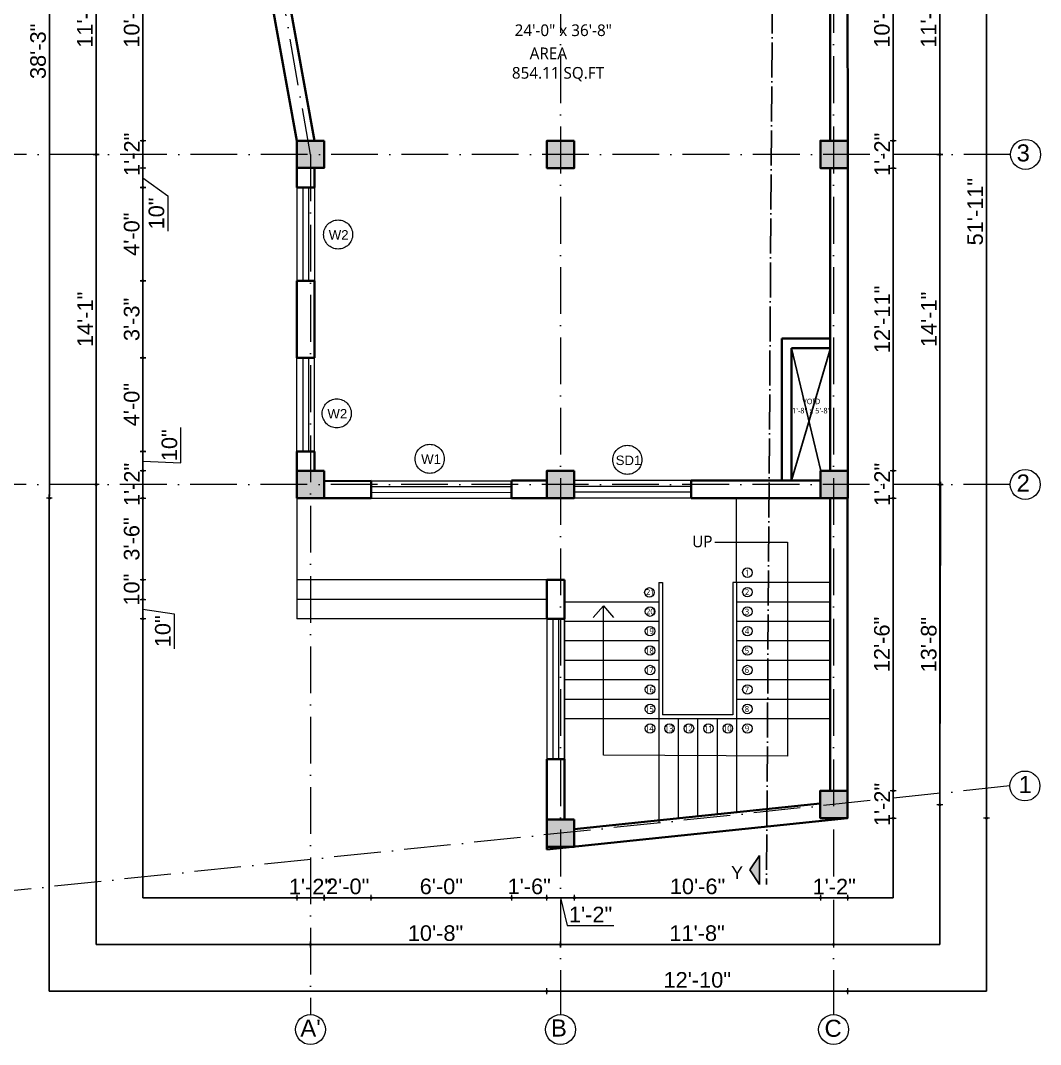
# Model space of a CAD drawing. Header units: inches. Extents: x -71 to 2682309, y -3332 to 801571.
# Drawn here: x 2670352 to 2670876, y 791008 to 791534 of the extents above; entities that cross this region are included whole.
import ezdxf

# ---------------------------------------------------------------- set-up
doc = ezdxf.new("R2010")
doc.units = ezdxf.units.IN
doc.header["$MEASUREMENT"] = 0
doc.header["$PDMODE"] = 99
doc.linetypes.add('ACAD_ISO04W100', pattern=[30, 24, -3, 0, -3])
doc.linetypes.add('ACAD_ISO10W100', pattern=[18, 12, -3, 0, -3])
for name, color, linetype, lineweight in [('CENTER  LINE RA', 10, 'ACAD_ISO04W100', 18), ('CONC. OUTLINE RA', 150, 'Continuous', 40), ('DOOR-WIN RA', 3, 'Continuous', 20), ('elev 2', 20, 'Continuous', 25), ('Hatch', 254, 'Continuous', 9), ('stair EA', 132, 'Continuous', 5), ('Text', 7, 'Continuous', 20), ('TEXT RA', 254, 'Continuous', 20), ('TEXTURE EA', 8, 'ACAD_ISO10W100', 9), ('wall EA', 24, 'Continuous', 40)]:
    doc.layers.add(name, color=color, linetype=linetype, lineweight=lineweight)
for name, color, linetype in [('Column & Beam', 7, 'Continuous'), ('HACTH', 7, 'Continuous'), ('lettring', 7, 'Continuous'), ('text EA', 7, 'Continuous')]:
    doc.layers.add(name, color=color, linetype=linetype)
doc.styles.add('DIM 8', font='arial.ttf', dxfattribs={"height": 8})
doc.styles.add('MtXpl_Trebuchet_MS', font='trebuc.ttf')
doc.styles.get("Standard").update_dxf_attribs({"font": 'arial.ttf'})
doc.dimstyles.new('Copy of DIM 8', dxfattribs={"dimtxt": 8, "dimasz": 1, "dimexe": 6, "dimexo": 18, "dimgap": 1.6875, "dimtad": 1, "dimdec": 0, "dimzin": 3, "dimdsep": 46, "dimlunit": 4, "dimtxsty": 'DIM 8', "dimblk": 'dot 2', "dimcen": 0.09375, "dimse1": 1, "dimse2": 1, "dimclrd": 1, "dimclre": 1, "dimclrt": 256, "dimadec": 0, "dimazin": 0, "dimtfac": 0.75, "dimtdec": 0, "dimtix": 1, "dimtmove": 1, "dimatfit": 3, "dimldrblk": 'DOT', "dimfxl": 1, "dimtolj": 1, "dimtzin": 0, "dimlwd": 9, "dimlwe": 9, "dimarcsym": 0})

# ---------------------------------------------------------------- blocks, each defined once
blk = doc.blocks.new('Y SECTION')
at = {"layer": 'Column & Beam'}
h = blk.add_hatch(color=256, dxfattribs=at)
h.dxf.hatch_style = 1
h.paths.add_polyline_path([(2670742.02, 791090.15), (2670742.12, 791105.09), (2670737.02, 791097.65)])
at = {"layer": 'elev 2', "linetype": 'ACAD_ISO04W100', "ltscale": 0.75}
blk.add_line((2670750.6, 791838.92), (2670745.62, 791090.08), dxfattribs=at)
at = {"layer": 'elev 2'}
for p, q in [((2670737.02, 791097.65), (2670742.12, 791105.09)), ((2670742.12, 791105.09), (2670742.02, 791090.15)), ((2670737.02, 791097.65), (2670742.02, 791090.15))]:
    blk.add_line(p, q, dxfattribs=at)
at = {"layer": 'Text', "insert": (2670727.54, 791099.55), "char_height": 6.57, "attachment_point": 1, "rotation": 359.6191}
blk.add_mtext_dynamic_manual_height_columns('Y', width=6.5733, gutter_width=32.87, heights=[0], dxfattribs=at)
blk = doc.blocks.new('dot1')
at = {"layer": 'Hatch'}
h = blk.add_hatch(color=256, dxfattribs=at)
edge = h.paths.add_edge_path()
edge.add_arc((0, 0), 1, 0, 360)
for p, q in [((3, 0), (-3, 0)), ((0, 3), (0, -3))]:
    blk.add_line(p, q, dxfattribs=at)
blk.add_circle((0, 0), 1, dxfattribs=at)
blk = doc.blocks.new('dot 2')
at = {"layer": 'Hatch', "xscale": 0.5, "yscale": 0.5, "zscale": 0.5}
blk.add_blockref('dot1', (0, 0), dxfattribs=at)
blk = doc.blocks.new('*D1692')
at = {"layer": 'Defpoints', "color": 0, "transparency": 16777216}
for p in [(2670480.69, 791596.07), (2670415.09, 791472.05), (2670494.11, 791472.05)]:
    blk.add_point(p, dxfattribs=at)
at = {"layer": 'lettring', "color": 1, "lineweight": 9, "transparency": 16777216}
blk.add_line((2670415.09, 791595.07), (2670415.09, 791473.05), dxfattribs=at)
for p, rotation in [((2670415.09, 791596.07), 90), ((2670415.09, 791472.05), 270)]:
    blk.add_blockref('dot 2', p, dxfattribs=dict(at, rotation=rotation))
at = {"layer": 'lettring', "transparency": 16777216, "insert": (2670409.32, 791534.06), "char_height": 8, "attachment_point": 5, "rotation": 90, "style": 'DIM 8'}
blk.add_mtext('\\A1;10\'-4"', dxfattribs=at)
blk = doc.blocks.new('_Dot')
at = {"color": 0, "linetype": 'ByBlock', "lineweight": -2}
blk.add_line((-0.5, 0), (-1, 0), dxfattribs=at)
at = {"color": 0, "linetype": 'ByBlock', "const_width": 0.5}
blk.add_lwpolyline([(-0.25, 0, 1), (0.25, 0, 1)], format="xyb", close=True, dxfattribs=at)
blk = doc.blocks.new('*D1693')
at = {"layer": 'Defpoints', "color": 0, "transparency": 16777216}
for p in [(2670494.11, 791472.05), (2670415.09, 791458.05), (2670494.11, 791458.05)]:
    blk.add_point(p, dxfattribs=at)
at = {"layer": 'lettring', "color": 1, "lineweight": 9, "transparency": 16777216}
for p, q in [((2670415.09, 791473.05), (2670415.09, 791474.05)), ((2670415.09, 791472.05), (2670415.09, 791458.05)), ((2670415.09, 791457.05), (2670415.09, 791456.05))]:
    blk.add_line(p, q, dxfattribs=at)
for p, rotation in [((2670415.09, 791472.05), 270), ((2670415.09, 791458.05), 90)]:
    blk.add_blockref('dot 2', p, dxfattribs=dict(at, rotation=rotation))
at = {"layer": 'lettring', "transparency": 16777216, "insert": (2670409.39, 791465.05), "char_height": 8, "attachment_point": 5, "rotation": 90, "style": 'DIM 8'}
blk.add_mtext('\\A1;1\'-2"', dxfattribs=at)
blk = doc.blocks.new('*D1694')
at = {"layer": 'Defpoints', "color": 0, "transparency": 16777216}
for p in [(2670494.11, 791458.05), (2670415.09, 791448.05), (2670494.11, 791448.05)]:
    blk.add_point(p, dxfattribs=at)
at = {"layer": 'lettring', "color": 1, "lineweight": 9, "transparency": 16777216}
for p, q in [((2670415.09, 791457.05), (2670415.09, 791449.05)), ((2670415.09, 791453.05), (2670427.82, 791443.72)), ((2670427.82, 791443.72), (2670427.82, 791425.68))]:
    blk.add_line(p, q, dxfattribs=at)
for p, rotation in [((2670415.09, 791458.05), 90), ((2670415.09, 791448.05), 270)]:
    blk.add_blockref('dot 2', p, dxfattribs=dict(at, rotation=rotation))
at = {"layer": 'lettring', "transparency": 16777216, "insert": (2670422.04, 791434.7), "char_height": 8, "attachment_point": 5, "rotation": 90, "style": 'DIM 8'}
blk.add_mtext('\\A1;10"', dxfattribs=at)
blk = doc.blocks.new('*D1695')
at = {"layer": 'Defpoints', "color": 0, "transparency": 16777216}
for p in [(2670494.11, 791448.05), (2670415.09, 791400.05), (2670494.11, 791400.05)]:
    blk.add_point(p, dxfattribs=at)
at = {"layer": 'lettring', "color": 1, "lineweight": 9, "transparency": 16777216}
blk.add_line((2670415.09, 791447.05), (2670415.09, 791401.05), dxfattribs=at)
for p, rotation in [((2670415.09, 791448.05), 90), ((2670415.09, 791400.05), 270)]:
    blk.add_blockref('dot 2', p, dxfattribs=dict(at, rotation=rotation))
at = {"layer": 'lettring', "transparency": 16777216, "insert": (2670409.32, 791424.05), "char_height": 8, "attachment_point": 5, "rotation": 90, "style": 'DIM 8'}
blk.add_mtext('\\A1;4\'-0"', dxfattribs=at)
blk = doc.blocks.new('*D1696')
at = {"layer": 'Defpoints', "color": 0, "transparency": 16777216}
for p in [(2670494.11, 791400.05), (2670415.09, 791360.55), (2670494.11, 791360.55)]:
    blk.add_point(p, dxfattribs=at)
at = {"layer": 'lettring', "color": 1, "lineweight": 9, "transparency": 16777216}
blk.add_line((2670415.09, 791399.05), (2670415.09, 791361.55), dxfattribs=at)
for p, rotation in [((2670415.09, 791400.05), 90), ((2670415.09, 791360.55), 270)]:
    blk.add_blockref('dot 2', p, dxfattribs=dict(at, rotation=rotation))
at = {"layer": 'lettring', "transparency": 16777216, "insert": (2670409.32, 791380.3), "char_height": 8, "attachment_point": 5, "rotation": 90, "style": 'DIM 8'}
blk.add_mtext('\\A1;3\'-3"', dxfattribs=at)
blk = doc.blocks.new('*D1697')
at = {"layer": 'Defpoints', "color": 0, "transparency": 16777216}
for p in [(2670494.11, 791360.55), (2670415.09, 791312.55), (2670494.11, 791312.55)]:
    blk.add_point(p, dxfattribs=at)
at = {"layer": 'lettring', "color": 1, "lineweight": 9, "transparency": 16777216}
blk.add_line((2670415.09, 791359.55), (2670415.09, 791313.55), dxfattribs=at)
for p, rotation in [((2670415.09, 791360.55), 90), ((2670415.09, 791312.55), 270)]:
    blk.add_blockref('dot 2', p, dxfattribs=dict(at, rotation=rotation))
at = {"layer": 'lettring', "transparency": 16777216, "insert": (2670409.32, 791336.55), "char_height": 8, "attachment_point": 5, "rotation": 90, "style": 'DIM 8'}
blk.add_mtext('\\A1;4\'-0"', dxfattribs=at)
blk = doc.blocks.new('*D1698')
at = {"layer": 'Defpoints', "color": 0, "transparency": 16777216}
for p in [(2670494.11, 791312.55), (2670415.09, 791302.55), (2670493.61, 791302.55)]:
    blk.add_point(p, dxfattribs=at)
at = {"layer": 'lettring', "color": 1, "lineweight": 9, "transparency": 16777216}
for p, q in [((2670434.48, 791306.69), (2670434.48, 791324.72)), ((2670415.09, 791311.55), (2670415.09, 791303.55)), ((2670415.09, 791307.55), (2670434.48, 791306.69))]:
    blk.add_line(p, q, dxfattribs=at)
for p, rotation in [((2670415.09, 791312.55), 90), ((2670415.09, 791302.55), 270)]:
    blk.add_blockref('dot 2', p, dxfattribs=dict(at, rotation=rotation))
at = {"layer": 'lettring', "transparency": 16777216, "insert": (2670428.71, 791315.7), "char_height": 8, "attachment_point": 5, "rotation": 90, "style": 'DIM 8'}
blk.add_mtext('\\A1;10"', dxfattribs=at)
blk = doc.blocks.new('*D1699')
at = {"layer": 'Defpoints', "color": 0, "transparency": 16777216}
for p in [(2670493.61, 791302.55), (2670415.09, 791288.55), (2670494.11, 791288.55)]:
    blk.add_point(p, dxfattribs=at)
at = {"layer": 'lettring', "color": 1, "lineweight": 9, "transparency": 16777216}
for p, q in [((2670415.09, 791303.55), (2670415.09, 791304.55)), ((2670415.09, 791302.55), (2670415.09, 791288.55)), ((2670415.09, 791287.55), (2670415.09, 791286.55))]:
    blk.add_line(p, q, dxfattribs=at)
for p, rotation in [((2670415.09, 791302.55), 270), ((2670415.09, 791288.55), 90)]:
    blk.add_blockref('dot 2', p, dxfattribs=dict(at, rotation=rotation))
at = {"layer": 'lettring', "transparency": 16777216, "insert": (2670409.39, 791295.55), "char_height": 8, "attachment_point": 5, "rotation": 90, "style": 'DIM 8'}
blk.add_mtext('\\A1;1\'-2"', dxfattribs=at)
blk = doc.blocks.new('*D1700')
at = {"layer": 'Defpoints', "color": 0, "transparency": 16777216}
for p in [(2670494.11, 791288.55), (2670415.09, 791246.55), (2670494.11, 791246.55)]:
    blk.add_point(p, dxfattribs=at)
at = {"layer": 'lettring', "color": 1, "lineweight": 9, "transparency": 16777216}
blk.add_line((2670415.09, 791287.55), (2670415.09, 791247.55), dxfattribs=at)
for p, rotation in [((2670415.09, 791288.55), 90), ((2670415.09, 791246.55), 270)]:
    blk.add_blockref('dot 2', p, dxfattribs=dict(at, rotation=rotation))
at = {"layer": 'lettring', "transparency": 16777216, "insert": (2670409.32, 791267.55), "char_height": 8, "attachment_point": 5, "rotation": 90, "style": 'DIM 8'}
blk.add_mtext('\\A1;3\'-6"', dxfattribs=at)
blk = doc.blocks.new('*D1701')
at = {"layer": 'Defpoints', "color": 0, "transparency": 16777216}
for p in [(2670494.11, 791246.55), (2670415.09, 791236.55), (2670494.11, 791236.55)]:
    blk.add_point(p, dxfattribs=at)
at = {"layer": 'lettring', "color": 1, "lineweight": 9, "transparency": 16777216}
for p, q in [((2670415.09, 791247.55), (2670415.09, 791248.55)), ((2670415.09, 791246.55), (2670415.09, 791236.55)), ((2670415.09, 791235.55), (2670415.09, 791234.55))]:
    blk.add_line(p, q, dxfattribs=at)
for p, rotation in [((2670415.09, 791246.55), 270), ((2670415.09, 791236.55), 90)]:
    blk.add_blockref('dot 2', p, dxfattribs=dict(at, rotation=rotation))
at = {"layer": 'lettring', "transparency": 16777216, "insert": (2670409.32, 791241.55), "char_height": 8, "attachment_point": 5, "rotation": 90, "style": 'DIM 8'}
blk.add_mtext('\\A1;10"', dxfattribs=at)
blk = doc.blocks.new('*D1702')
at = {"layer": 'Defpoints', "color": 0, "transparency": 16777216}
for p in [(2670494.11, 791236.55), (2670415.09, 791226.55), (2670493.06, 791226.55)]:
    blk.add_point(p, dxfattribs=at)
at = {"layer": 'lettring', "color": 1, "lineweight": 9, "transparency": 16777216}
for p, q in [((2670415.09, 791235.55), (2670415.09, 791227.55)), ((2670415.09, 791231.55), (2670431.09, 791229.19)), ((2670431.09, 791229.19), (2670431.09, 791211.16))]:
    blk.add_line(p, q, dxfattribs=at)
for p, rotation in [((2670415.09, 791236.55), 90), ((2670415.09, 791226.55), 270)]:
    blk.add_blockref('dot 2', p, dxfattribs=dict(at, rotation=rotation))
at = {"layer": 'lettring', "transparency": 16777216, "insert": (2670425.32, 791220.17), "char_height": 8, "attachment_point": 5, "rotation": 90, "style": 'DIM 8'}
blk.add_mtext('\\A1;10"', dxfattribs=at)
blk = doc.blocks.new('*D1709')
at = {"layer": 'Defpoints', "color": 0, "transparency": 16777216}
for p in [(2670776.9, 791596.05), (2670777.01, 791472.04), (2670800.36, 791472.04)]:
    blk.add_point(p, dxfattribs=at)
at = {"layer": 'lettring', "color": 1, "lineweight": 9, "transparency": 16777216}
blk.add_line((2670800.36, 791595.05), (2670800.36, 791473.04), dxfattribs=at)
for p, rotation in [((2670800.36, 791596.05), 90), ((2670800.36, 791472.04), 270)]:
    blk.add_blockref('dot 2', p, dxfattribs=dict(at, rotation=rotation))
at = {"layer": 'lettring', "transparency": 16777216, "insert": (2670794.59, 791534.04), "char_height": 8, "attachment_point": 5, "rotation": 90, "style": 'DIM 8'}
blk.add_mtext('\\A1;10\'-4"', dxfattribs=at)
blk = doc.blocks.new('*D1710')
at = {"layer": 'Defpoints', "color": 0, "transparency": 16777216}
for p in [(2670777.01, 791472.04), (2670777.06, 791458.04), (2670800.36, 791458.04)]:
    blk.add_point(p, dxfattribs=at)
at = {"layer": 'lettring', "color": 1, "lineweight": 9, "transparency": 16777216}
for p, q in [((2670800.36, 791473.04), (2670800.36, 791474.04)), ((2670800.36, 791472.04), (2670800.36, 791458.04)), ((2670800.36, 791457.04), (2670800.36, 791456.04))]:
    blk.add_line(p, q, dxfattribs=at)
for p, rotation in [((2670800.36, 791472.04), 270), ((2670800.36, 791458.04), 90)]:
    blk.add_blockref('dot 2', p, dxfattribs=dict(at, rotation=rotation))
at = {"layer": 'lettring', "transparency": 16777216, "insert": (2670794.66, 791465.04), "char_height": 8, "attachment_point": 5, "rotation": 90, "style": 'DIM 8'}
blk.add_mtext('\\A1;1\'-2"', dxfattribs=at)
blk = doc.blocks.new('*D1711')
at = {"layer": 'Defpoints', "color": 0, "transparency": 16777216}
for p in [(2670777.06, 791458.04), (2670777.06, 791302.55), (2670800.36, 791302.55)]:
    blk.add_point(p, dxfattribs=at)
at = {"layer": 'lettring', "color": 1, "lineweight": 9, "transparency": 16777216}
blk.add_line((2670800.36, 791457.04), (2670800.36, 791303.55), dxfattribs=at)
for p, rotation in [((2670800.36, 791458.04), 90), ((2670800.36, 791302.55), 270)]:
    blk.add_blockref('dot 2', p, dxfattribs=dict(at, rotation=rotation))
at = {"layer": 'lettring', "transparency": 16777216, "insert": (2670794.66, 791380.29), "char_height": 8, "attachment_point": 5, "rotation": 90, "style": 'DIM 8'}
blk.add_mtext('\\A1;12\'-11"', dxfattribs=at)
blk = doc.blocks.new('*D1712')
at = {"layer": 'Defpoints', "color": 0, "transparency": 16777216}
for p in [(2670777.06, 791302.55), (2670777.06, 791288.55), (2670800.36, 791288.55)]:
    blk.add_point(p, dxfattribs=at)
at = {"layer": 'lettring', "color": 1, "lineweight": 9, "transparency": 16777216}
for p, q in [((2670800.36, 791303.55), (2670800.36, 791304.55)), ((2670800.36, 791302.55), (2670800.36, 791288.55)), ((2670800.36, 791287.55), (2670800.36, 791286.55))]:
    blk.add_line(p, q, dxfattribs=at)
for p, rotation in [((2670800.36, 791302.55), 270), ((2670800.36, 791288.55), 90)]:
    blk.add_blockref('dot 2', p, dxfattribs=dict(at, rotation=rotation))
at = {"layer": 'lettring', "transparency": 16777216, "insert": (2670794.66, 791295.55), "char_height": 8, "attachment_point": 5, "rotation": 90, "style": 'DIM 8'}
blk.add_mtext('\\A1;1\'-2"', dxfattribs=at)
blk = doc.blocks.new('*D1713')
at = {"layer": 'Defpoints', "color": 0, "transparency": 16777216}
for p in [(2670777.06, 791288.55), (2670776.93, 791138.23), (2670800.36, 791138.23)]:
    blk.add_point(p, dxfattribs=at)
at = {"layer": 'lettring', "color": 1, "lineweight": 9, "transparency": 16777216}
blk.add_line((2670800.36, 791287.55), (2670800.36, 791139.23), dxfattribs=at)
for p, rotation in [((2670800.36, 791288.55), 90), ((2670800.36, 791138.23), 270)]:
    blk.add_blockref('dot 2', p, dxfattribs=dict(at, rotation=rotation))
at = {"layer": 'lettring', "transparency": 16777216, "insert": (2670794.59, 791213.39), "char_height": 8, "attachment_point": 5, "rotation": 90, "style": 'DIM 8'}
blk.add_mtext('\\A1;12\'-6"', dxfattribs=at)
blk = doc.blocks.new('*D1714')
at = {"layer": 'Defpoints', "color": 0, "transparency": 16777216}
for p in [(2670776.93, 791138.23), (2670776.93, 791124.21), (2670800.36, 791124.21)]:
    blk.add_point(p, dxfattribs=at)
at = {"layer": 'lettring', "color": 1, "lineweight": 9, "transparency": 16777216}
for p, q in [((2670800.36, 791139.23), (2670800.36, 791140.23)), ((2670800.36, 791138.23), (2670800.36, 791124.21)), ((2670800.36, 791123.21), (2670800.36, 791122.21))]:
    blk.add_line(p, q, dxfattribs=at)
for p, rotation in [((2670800.36, 791138.23), 270), ((2670800.36, 791124.21), 90)]:
    blk.add_blockref('dot 2', p, dxfattribs=dict(at, rotation=rotation))
at = {"layer": 'lettring', "transparency": 16777216, "insert": (2670794.66, 791131.22), "char_height": 8, "attachment_point": 5, "rotation": 90, "style": 'DIM 8'}
blk.add_mtext('\\A1;1\'-2"', dxfattribs=at)
blk = doc.blocks.new('*D1715')
at = {"layer": 'Defpoints', "color": 0, "transparency": 16777216}
for p in [(2670770.06, 791295.55), (2670769.75, 791131.21), (2670824.27, 791131.11)]:
    blk.add_point(p, dxfattribs=at)
at = {"layer": 'lettring', "color": 1, "lineweight": 9, "transparency": 16777216}
blk.add_line((2670824.58, 791294.45), (2670824.27, 791132.11), dxfattribs=at)
for p, rotation in [((2670824.58, 791295.45), 89.89262772017416), ((2670824.27, 791131.11), 269.8926277201742)]:
    blk.add_blockref('dot 2', p, dxfattribs=dict(at, rotation=rotation))
at = {"layer": 'lettring', "transparency": 16777216, "insert": (2670818.65, 791213.29), "char_height": 8, "attachment_point": 5, "rotation": 89.8926, "style": 'DIM 8'}
blk.add_mtext('\\A1;13\'-8"', dxfattribs=at)
blk = doc.blocks.new('*D1717')
at = {"layer": 'Defpoints', "color": 0, "transparency": 16777216}
for p in [(2670769.75, 791603.05), (2670770.01, 791465.04), (2670824.34, 791465.04)]:
    blk.add_point(p, dxfattribs=at)
at = {"layer": 'lettring', "color": 1, "lineweight": 9, "transparency": 16777216}
blk.add_line((2670824.34, 791602.05), (2670824.34, 791466.04), dxfattribs=at)
for p, rotation in [((2670824.34, 791603.05), 90), ((2670824.34, 791465.04), 270)]:
    blk.add_blockref('dot 2', p, dxfattribs=dict(at, rotation=rotation))
at = {"layer": 'lettring', "transparency": 16777216, "insert": (2670818.57, 791534.04), "char_height": 8, "attachment_point": 5, "rotation": 90, "style": 'DIM 8'}
blk.add_mtext('\\A1;11\'-6"', dxfattribs=at)
blk = doc.blocks.new('*D1718')
at = {"layer": 'Defpoints', "color": 0, "transparency": 16777216}
for p in [(2670770.01, 791465.04), (2670770.06, 791295.55), (2670824.34, 791295.55)]:
    blk.add_point(p, dxfattribs=at)
at = {"layer": 'lettring', "color": 1, "lineweight": 9, "transparency": 16777216}
blk.add_line((2670824.34, 791464.04), (2670824.34, 791296.55), dxfattribs=at)
for p, rotation in [((2670824.34, 791465.04), 90), ((2670824.34, 791295.55), 270)]:
    blk.add_blockref('dot 2', p, dxfattribs=dict(at, rotation=rotation))
at = {"layer": 'lettring', "transparency": 16777216, "insert": (2670818.64, 791380.29), "char_height": 8, "attachment_point": 5, "rotation": 90, "style": 'DIM 8'}
blk.add_mtext('\\A1;14\'-1"', dxfattribs=at)
blk = doc.blocks.new('*D1719')
at = {"layer": 'Defpoints', "color": 0, "transparency": 16777216}
for p in [(2670776.75, 791747.05), (2670776.93, 791124.21), (2670848.27, 791124.21)]:
    blk.add_point(p, dxfattribs=at)
at = {"layer": 'lettring', "color": 1, "lineweight": 9, "transparency": 16777216}
blk.add_line((2670848.27, 791746.05), (2670848.27, 791125.21), dxfattribs=at)
for p, rotation in [((2670848.27, 791747.05), 90), ((2670848.27, 791124.21), 270)]:
    blk.add_blockref('dot 2', p, dxfattribs=dict(at, rotation=rotation))
at = {"layer": 'lettring', "transparency": 16777216, "insert": (2670842.5, 791435.63), "char_height": 8, "attachment_point": 5, "rotation": 90, "style": 'DIM 8'}
blk.add_mtext('\\A1;51\'-11"', dxfattribs=at)
blk = doc.blocks.new('*D1721')
at = {"layer": 'Defpoints', "color": 0, "transparency": 16777216}
for p in [(2670476.77, 791603.05), (2670391.07, 791465.04), (2670501.11, 791465.04)]:
    blk.add_point(p, dxfattribs=at)
at = {"layer": 'lettring', "color": 1, "lineweight": 9, "transparency": 16777216}
blk.add_line((2670391.07, 791602.05), (2670391.07, 791466.04), dxfattribs=at)
for p, rotation in [((2670391.07, 791603.05), 90), ((2670391.07, 791465.04), 270)]:
    blk.add_blockref('dot 2', p, dxfattribs=dict(at, rotation=rotation))
at = {"layer": 'lettring', "transparency": 16777216, "insert": (2670385.3, 791534.04), "char_height": 8, "attachment_point": 5, "rotation": 90, "style": 'DIM 8'}
blk.add_mtext('\\A1;11\'-6"', dxfattribs=at)
blk = doc.blocks.new('*D1722')
at = {"layer": 'Defpoints', "color": 0, "transparency": 16777216}
for p in [(2670501.11, 791465.04), (2670391.07, 791295.55), (2670501.11, 791295.55)]:
    blk.add_point(p, dxfattribs=at)
at = {"layer": 'lettring', "color": 1, "lineweight": 9, "transparency": 16777216}
blk.add_line((2670391.07, 791464.04), (2670391.07, 791296.55), dxfattribs=at)
for p, rotation in [((2670391.07, 791465.04), 90), ((2670391.07, 791295.55), 270)]:
    blk.add_blockref('dot 2', p, dxfattribs=dict(at, rotation=rotation))
at = {"layer": 'lettring', "transparency": 16777216, "insert": (2670385.37, 791380.29), "char_height": 8, "attachment_point": 5, "rotation": 90, "style": 'DIM 8'}
blk.add_mtext('\\A1;14\'-1"', dxfattribs=at)
blk = doc.blocks.new('*D1723')
at = {"layer": 'Defpoints', "color": 0, "transparency": 16777216}
for p in [(2670444.05, 791747.34), (2670367.03, 791288.55), (2670494.11, 791288.55)]:
    blk.add_point(p, dxfattribs=at)
at = {"layer": 'lettring', "color": 1, "lineweight": 9, "transparency": 16777216}
blk.add_line((2670367.03, 791746.34), (2670367.03, 791289.55), dxfattribs=at)
for p, rotation in [((2670367.03, 791747.34), 90), ((2670367.03, 791288.55), 270)]:
    blk.add_blockref('dot 2', p, dxfattribs=dict(at, rotation=rotation))
at = {"layer": 'lettring', "transparency": 16777216, "insert": (2670361.25, 791517.95), "char_height": 8, "attachment_point": 5, "rotation": 90, "style": 'DIM 8'}
blk.add_mtext('\\A1;38\'-3"', dxfattribs=at)
blk = doc.blocks.new('*D1727')
at = {"layer": 'Defpoints', "color": 0, "transparency": 16777216}
for p in [(2670494.11, 791288.55), (2670508.11, 791288.55), (2670508.11, 791083.34)]:
    blk.add_point(p, dxfattribs=at)
at = {"layer": 'lettring', "color": 1, "lineweight": 9, "transparency": 16777216}
for p, q in [((2670493.11, 791083.34), (2670492.11, 791083.34)), ((2670494.11, 791083.34), (2670508.11, 791083.34)), ((2670509.11, 791083.34), (2670510.11, 791083.34))]:
    blk.add_line(p, q, dxfattribs=at)
blk.add_blockref('dot 2', (2670494.11, 791083.34), dxfattribs=at)
at = {"layer": 'lettring', "color": 1, "lineweight": 9, "transparency": 16777216, "rotation": 180}
blk.add_blockref('dot 2', (2670508.11, 791083.34), dxfattribs=at)
at = {"layer": 'lettring', "transparency": 16777216, "insert": (2670501.11, 791089.04), "char_height": 8, "attachment_point": 5, "style": 'DIM 8'}
blk.add_mtext('\\A1;1\'-2"', dxfattribs=at)
blk = doc.blocks.new('*D1728')
at = {"layer": 'Defpoints', "color": 0, "transparency": 16777216}
for p in [(2670508.11, 791288.55), (2670532.33, 791288.55), (2670532.33, 791083.34)]:
    blk.add_point(p, dxfattribs=at)
at = {"layer": 'lettring', "color": 1, "lineweight": 9, "transparency": 16777216}
for p, q in [((2670507.11, 791083.34), (2670506.11, 791083.34)), ((2670508.11, 791083.34), (2670532.33, 791083.34)), ((2670533.33, 791083.34), (2670534.33, 791083.34))]:
    blk.add_line(p, q, dxfattribs=at)
blk.add_blockref('dot 2', (2670508.11, 791083.34), dxfattribs=at)
at = {"layer": 'lettring', "color": 1, "lineweight": 9, "transparency": 16777216, "rotation": 180}
blk.add_blockref('dot 2', (2670532.33, 791083.34), dxfattribs=at)
at = {"layer": 'lettring', "transparency": 16777216, "insert": (2670520.22, 791089.11), "char_height": 8, "attachment_point": 5, "style": 'DIM 8'}
blk.add_mtext('\\A1;2\'-0"', dxfattribs=at)
blk = doc.blocks.new('*D1729')
at = {"layer": 'Defpoints', "color": 0, "transparency": 16777216}
for p in [(2670532.33, 791288.55), (2670604.33, 791288.49), (2670604.33, 791083.34)]:
    blk.add_point(p, dxfattribs=at)
at = {"layer": 'lettring', "color": 1, "lineweight": 9, "transparency": 16777216}
blk.add_line((2670533.33, 791083.34), (2670603.33, 791083.34), dxfattribs=at)
at = {"layer": 'lettring', "color": 1, "lineweight": 9, "transparency": 16777216, "rotation": 180}
blk.add_blockref('dot 2', (2670532.33, 791083.34), dxfattribs=at)
at = {"layer": 'lettring', "color": 1, "lineweight": 9, "transparency": 16777216}
blk.add_blockref('dot 2', (2670604.33, 791083.34), dxfattribs=at)
at = {"layer": 'lettring', "transparency": 16777216, "insert": (2670568.33, 791089.11), "char_height": 8, "attachment_point": 5, "style": 'DIM 8'}
blk.add_mtext('\\A1;6\'-0"', dxfattribs=at)
blk = doc.blocks.new('*D1730')
at = {"layer": 'Defpoints', "color": 0, "transparency": 16777216}
for p in [(2670604.33, 791288.49), (2670622.55, 791288.55), (2670622.55, 791083.34)]:
    blk.add_point(p, dxfattribs=at)
at = {"layer": 'lettring', "color": 1, "lineweight": 9, "transparency": 16777216}
for p, q in [((2670603.33, 791083.34), (2670602.33, 791083.34)), ((2670604.33, 791083.34), (2670622.55, 791083.34)), ((2670623.55, 791083.34), (2670624.55, 791083.34))]:
    blk.add_line(p, q, dxfattribs=at)
blk.add_blockref('dot 2', (2670604.33, 791083.34), dxfattribs=at)
at = {"layer": 'lettring', "color": 1, "lineweight": 9, "transparency": 16777216, "rotation": 180}
blk.add_blockref('dot 2', (2670622.55, 791083.34), dxfattribs=at)
at = {"layer": 'lettring', "transparency": 16777216, "insert": (2670613.44, 791089.11), "char_height": 8, "attachment_point": 5, "style": 'DIM 8'}
blk.add_mtext('\\A1;1\'-6"', dxfattribs=at)
blk = doc.blocks.new('*D1731')
at = {"layer": 'Defpoints', "color": 0, "transparency": 16777216}
for p in [(2670622.55, 791288.55), (2670636.55, 791288.55), (2670636.55, 791083.34)]:
    blk.add_point(p, dxfattribs=at)
at = {"layer": 'lettring', "color": 1, "lineweight": 9, "transparency": 16777216}
for p, q in [((2670623.55, 791083.34), (2670635.55, 791083.34)), ((2670629.55, 791083.34), (2670633, 791069.01)), ((2670633, 791069.01), (2670656.89, 791069.01))]:
    blk.add_line(p, q, dxfattribs=at)
at = {"layer": 'lettring', "color": 1, "lineweight": 9, "transparency": 16777216, "rotation": 180}
blk.add_blockref('dot 2', (2670622.55, 791083.34), dxfattribs=at)
at = {"layer": 'lettring', "color": 1, "lineweight": 9, "transparency": 16777216}
blk.add_blockref('dot 2', (2670636.55, 791083.34), dxfattribs=at)
at = {"layer": 'lettring', "transparency": 16777216, "insert": (2670644.95, 791074.71), "char_height": 8, "attachment_point": 5, "style": 'DIM 8'}
blk.add_mtext('\\A1;1\'-2"', dxfattribs=at)
blk = doc.blocks.new('*D1732')
at = {"layer": 'Defpoints', "color": 0, "transparency": 16777216}
for p in [(2670763.06, 791288.55), (2670777.06, 791288.55), (2670777.06, 791083.34)]:
    blk.add_point(p, dxfattribs=at)
at = {"layer": 'lettring', "color": 1, "lineweight": 9, "transparency": 16777216}
for p, q in [((2670762.06, 791083.34), (2670761.06, 791083.34)), ((2670763.06, 791083.34), (2670777.06, 791083.34)), ((2670778.06, 791083.34), (2670779.06, 791083.34))]:
    blk.add_line(p, q, dxfattribs=at)
blk.add_blockref('dot 2', (2670763.06, 791083.34), dxfattribs=at)
at = {"layer": 'lettring', "color": 1, "lineweight": 9, "transparency": 16777216, "rotation": 180}
blk.add_blockref('dot 2', (2670777.06, 791083.34), dxfattribs=at)
at = {"layer": 'lettring', "transparency": 16777216, "insert": (2670770.06, 791089.04), "char_height": 8, "attachment_point": 5, "style": 'DIM 8'}
blk.add_mtext('\\A1;1\'-2"', dxfattribs=at)
blk = doc.blocks.new('*D1733')
at = {"layer": 'Defpoints', "color": 0, "transparency": 16777216}
for p in [(2670501.11, 791059.34), (2670629.55, 791059.34), (2670629.55, 791059.34)]:
    blk.add_point(p, dxfattribs=at)
at = {"layer": 'lettring', "color": 1, "lineweight": 9, "transparency": 16777216}
blk.add_line((2670502.11, 791059.34), (2670628.55, 791059.34), dxfattribs=at)
at = {"layer": 'lettring', "color": 1, "lineweight": 9, "transparency": 16777216, "rotation": 180}
blk.add_blockref('dot 2', (2670501.11, 791059.34), dxfattribs=at)
at = {"layer": 'lettring', "color": 1, "lineweight": 9, "transparency": 16777216}
blk.add_blockref('dot 2', (2670629.55, 791059.34), dxfattribs=at)
at = {"layer": 'lettring', "transparency": 16777216, "insert": (2670565.33, 791065.11), "char_height": 8, "attachment_point": 5, "style": 'DIM 8'}
blk.add_mtext('\\A1;10\'-8"', dxfattribs=at)
blk = doc.blocks.new('*D1734')
at = {"layer": 'Defpoints', "color": 0, "transparency": 16777216}
for p in [(2670629.55, 791059.34), (2670769.75, 791059.34), (2670769.75, 791059.34)]:
    blk.add_point(p, dxfattribs=at)
at = {"layer": 'lettring', "color": 1, "lineweight": 9, "transparency": 16777216}
blk.add_line((2670630.55, 791059.34), (2670768.75, 791059.34), dxfattribs=at)
at = {"layer": 'lettring', "color": 1, "lineweight": 9, "transparency": 16777216, "rotation": 180}
blk.add_blockref('dot 2', (2670629.55, 791059.34), dxfattribs=at)
at = {"layer": 'lettring', "color": 1, "lineweight": 9, "transparency": 16777216}
blk.add_blockref('dot 2', (2670769.75, 791059.34), dxfattribs=at)
at = {"layer": 'lettring', "transparency": 16777216, "insert": (2670699.65, 791065.11), "char_height": 8, "attachment_point": 5, "style": 'DIM 8'}
blk.add_mtext('\\A1;11\'-8"', dxfattribs=at)
blk = doc.blocks.new('*D1776')
at = {"layer": 'Defpoints', "color": 0, "transparency": 16777216}
for p in [(2670763.06, 791123.07), (2670636.69, 791108.34), (2670636.69, 791083.34)]:
    blk.add_point(p, dxfattribs=at)
at = {"layer": 'lettring', "color": 1, "lineweight": 9, "transparency": 16777216}
blk.add_line((2670762.06, 791083.34), (2670637.69, 791083.34), dxfattribs=at)
at = {"layer": 'lettring', "color": 1, "lineweight": 9, "transparency": 16777216, "rotation": 180}
blk.add_blockref('dot 2', (2670636.69, 791083.34), dxfattribs=at)
at = {"layer": 'lettring', "color": 1, "lineweight": 9, "transparency": 16777216}
blk.add_blockref('dot 2', (2670763.06, 791083.34), dxfattribs=at)
at = {"layer": 'lettring', "transparency": 16777216, "insert": (2670699.88, 791089.11), "char_height": 8, "attachment_point": 5, "style": 'DIM 8'}
blk.add_mtext('\\A1;10\'-6"', dxfattribs=at)
blk = doc.blocks.new('*D1786')
at = {"layer": 'Defpoints', "color": 0, "transparency": 16777216}
for p in [(2670776.93, 791124.21), (2670622.56, 791108.03), (2670622.56, 791035.34)]:
    blk.add_point(p, dxfattribs=at)
at = {"layer": 'lettring', "color": 1, "lineweight": 9, "transparency": 16777216}
blk.add_line((2670775.93, 791035.34), (2670623.56, 791035.34), dxfattribs=at)
at = {"layer": 'lettring', "color": 1, "lineweight": 9, "transparency": 16777216, "rotation": 180}
blk.add_blockref('dot 2', (2670622.56, 791035.34), dxfattribs=at)
at = {"layer": 'lettring', "color": 1, "lineweight": 9, "transparency": 16777216}
blk.add_blockref('dot 2', (2670776.93, 791035.34), dxfattribs=at)
at = {"layer": 'lettring', "transparency": 16777216, "insert": (2670699.74, 791041.11), "char_height": 8, "attachment_point": 5, "style": 'DIM 8'}
blk.add_mtext('\\A1;12\'-10"', dxfattribs=at)

msp = doc.modelspace()

# ---------------------------------------------------------------- hatches: boundary and pattern name
at = {"layer": 'HACTH', "lineweight": 30, "transparency": 33554541}
h = msp.add_hatch(color=256, dxfattribs=at)
h.dxf.hatch_style = 1
h.paths.add_polyline_path([(2670508.11, 791458.05), (2670508.11, 791472.05), (2670494.11, 791472.05), (2670494.11, 791458.05)])
h = msp.add_hatch(color=256, dxfattribs=at)
h.dxf.hatch_style = 1
h.paths.add_polyline_path([(2670636.55, 791458.04), (2670636.55, 791472.04), (2670622.55, 791472.04), (2670622.55, 791458.04)])
h = msp.add_hatch(color=256, dxfattribs=at)
h.dxf.hatch_style = 1
h.paths.add_polyline_path([(2670777.01, 791458.04), (2670777.01, 791472.04), (2670763.01, 791472.04), (2670763.01, 791458.04)])
h = msp.add_hatch(color=256, dxfattribs=at)
h.dxf.hatch_style = 1
h.paths.add_polyline_path([(2670508.11, 791288.55), (2670508.11, 791302.55), (2670494.11, 791302.55), (2670494.11, 791288.55)])
h = msp.add_hatch(color=256, dxfattribs=at)
h.dxf.hatch_style = 1
h.paths.add_polyline_path([(2670636.55, 791288.55), (2670636.55, 791302.55), (2670622.55, 791302.55), (2670622.55, 791288.55)])
h = msp.add_hatch(color=256, dxfattribs=at)
h.dxf.hatch_style = 1
h.paths.add_polyline_path([(2670777.06, 791288.55), (2670777.06, 791302.55), (2670763.06, 791302.55), (2670763.06, 791288.55)])
h = msp.add_hatch(color=256, dxfattribs=at)
h.dxf.hatch_style = 1
h.paths.add_polyline_path([(2670776.93, 791124.23), (2670776.93, 791138.23), (2670762.93, 791138.23), (2670762.93, 791124.23)])
h = msp.add_hatch(color=256, dxfattribs=at)
h.dxf.hatch_style = 1
h.paths.add_polyline_path([(2670636.56, 791109.5), (2670636.56, 791123.5), (2670622.56, 791123.5), (2670622.56, 791109.5)])

# ---------------------------------------------------------------- linework, layer by layer
at = {"layer": 'CENTER  LINE RA', "linetype": 'ACAD_ISO10W100', "ltscale": 2}
for p, q in [((2670501.11, 791465.05), (2670422.21, 791912.49)), ((2670629.55, 791912.49), (2670629.55, 791023.34)), ((2670769.75, 791912.49), (2670769.75, 791023.34)), ((2670860.63, 791465.04), (2670333.4, 791465.04)), ((2670501.11, 791465.05), (2670501.11, 791023.34)), ((2670860.47, 791295.55), (2670333.23, 791295.55)), ((2670860.32, 791140.72), (2670335.12, 791085.59))]:
    msp.add_line(p, q, dxfattribs=at)
at = {"layer": 'CONC. OUTLINE RA'}
for points in [[(2670508.11, 791472.05), (2670508.11, 791458.05), (2670494.11, 791458.05), (2670494.11, 791472.05)], [(2670636.55, 791472.04), (2670636.55, 791458.04), (2670622.55, 791458.04), (2670622.55, 791472.04)], [(2670777.01, 791472.04), (2670777.01, 791458.04), (2670763.01, 791458.04), (2670763.01, 791472.04)], [(2670508.11, 791302.55), (2670508.11, 791288.55), (2670494.11, 791288.55), (2670494.11, 791302.55)], [(2670636.55, 791302.55), (2670636.55, 791288.55), (2670622.55, 791288.55), (2670622.55, 791302.55)], [(2670777.06, 791302.55), (2670777.06, 791288.55), (2670763.06, 791288.55), (2670763.06, 791302.55)], [(2670776.93, 791138.23), (2670776.93, 791124.23), (2670762.93, 791124.23), (2670762.93, 791138.23)], [(2670636.56, 791123.5), (2670636.56, 791109.5), (2670622.56, 791109.5), (2670622.56, 791123.5)]]:
    msp.add_lwpolyline(points, close=True, dxfattribs=at)
at = {"layer": 'Defpoints'}
for p, q in [((2670366.99, 791035.34), (2670367.12, 791897.04)), ((2670848.39, 791897.04), (2670848.26, 791035.34)), ((2670390.99, 791059.34), (2670391.12, 791873.04)), ((2670824.38, 791873.04), (2670824.26, 791059.34)), ((2670414.99, 791083.34), (2670415.11, 791849.04)), ((2670800.38, 791849.04), (2670800.26, 791083.34)), ((2670800.26, 791083.34), (2670414.99, 791083.34)), ((2670824.26, 791059.34), (2670390.99, 791059.34)), ((2670848.26, 791035.34), (2670366.99, 791035.34))]:
    msp.add_line(p, q, dxfattribs=at)
at = {"layer": 'DOOR-WIN RA'}
for p, q in [((2670494.11, 791448.05), (2670494.11, 791400.05)), ((2670497.11, 791448.05), (2670497.11, 791400.05)), ((2670500.11, 791448.05), (2670500.11, 791400.05)), ((2670503.11, 791448.05), (2670503.11, 791400.05)), ((2670494.11, 791312.55), (2670494.11, 791360.55)), ((2670497.11, 791360.55), (2670497.11, 791312.55)), ((2670500.11, 791360.55), (2670500.11, 791312.55)), ((2670503.11, 791312.55), (2670503.11, 791360.55)), ((2670532.33, 791297.49), (2670604.33, 791297.49)), ((2670696.55, 791297.55), (2670636.55, 791297.55)), ((2670532.33, 791294.49), (2670604.33, 791294.53)), ((2670696.55, 791294.55), (2670636.55, 791294.55)), ((2670532.33, 791288.49), (2670604.33, 791288.49)), ((2670532.34, 791291.49), (2670604.34, 791291.53)), ((2670696.55, 791291.55), (2670636.55, 791291.55)), ((2670696.55, 791288.55), (2670636.55, 791288.55)), ((2670622.56, 791226.55), (2670622.56, 791154.55)), ((2670625.56, 791226.55), (2670625.56, 791154.55)), ((2670628.56, 791226.55), (2670628.56, 791154.55)), ((2670631.56, 791226.55), (2670631.56, 791154.55))]:
    msp.add_line(p, q, dxfattribs=at)
at = {"layer": 'elev 2'}
for p, q in [((2670748.19, 791365.55), (2670763.19, 791302.55)), ((2670748.19, 791297.55), (2670768.19, 791365.55)), ((2670622.55, 791288.55), (2670622.55, 791288.55)), ((2670631.55, 791288.55), (2670631.55, 791288.55))]:
    msp.add_line(p, q, dxfattribs=at)
at = {"layer": 'stair EA'}
for p, q in [((2670494.11, 791288.55), (2670494.11, 791226.55)), ((2670719.93, 791245.18), (2670719.93, 791288.55)), ((2670708.8, 791265.9), (2670746.07, 791265.9)), ((2670746.07, 791265.9), (2670746.07, 791155.95)), ((2670622.56, 791246.55), (2670494.11, 791246.55)), ((2670679.93, 791245.18), (2670679.93, 791122.04)), ((2670679.93, 791245.18), (2670681.93, 791245.18)), ((2670681.93, 791245.18), (2670681.93, 791177.18)), ((2670717.93, 791245.18), (2670717.93, 791177.18)), ((2670719.93, 791245.18), (2670717.93, 791245.18)), ((2670767.93, 791245.18), (2670719.93, 791245.18)), ((2670767.93, 791245.18), (2670719.93, 791245.18)), ((2670719.93, 791245.18), (2670719.93, 791127.29)), ((2670622.56, 791236.55), (2670494.11, 791236.55)), ((2670679.93, 791235.18), (2670631.56, 791235.18)), ((2670767.93, 791235.18), (2670719.93, 791235.18)), ((2670767.93, 791235.18), (2670719.93, 791235.18)), ((2670651.53, 791233.3), (2670646.26, 791227.23)), ((2670651.53, 791233.3), (2670656.8, 791227.23)), ((2670651.53, 791156.58), (2670651.53, 791233.3)), ((2670622.56, 791226.55), (2670494.11, 791226.55)), ((2670631.56, 791154.55), (2670631.56, 791226.55)), ((2670679.93, 791225.18), (2670631.56, 791225.18)), ((2670767.93, 791225.18), (2670719.93, 791225.18)), ((2670767.93, 791225.18), (2670719.93, 791225.18)), ((2670679.93, 791215.18), (2670631.56, 791215.18)), ((2670767.93, 791215.18), (2670719.93, 791215.18)), ((2670767.93, 791215.18), (2670719.93, 791215.18)), ((2670679.93, 791205.18), (2670631.56, 791205.18)), ((2670767.93, 791205.18), (2670719.93, 791205.18)), ((2670767.93, 791205.18), (2670719.93, 791205.18)), ((2670679.93, 791195.18), (2670631.56, 791195.18)), ((2670767.93, 791195.18), (2670719.93, 791195.18)), ((2670767.93, 791195.18), (2670719.93, 791195.18)), ((2670679.93, 791185.18), (2670631.56, 791185.18)), ((2670767.93, 791185.18), (2670719.93, 791185.18)), ((2670767.93, 791185.18), (2670719.93, 791185.18)), ((2670717.93, 791177.18), (2670681.93, 791177.18)), ((2670767.93, 791175.18), (2670631.56, 791175.18)), ((2670689.93, 791175.18), (2670689.93, 791124.14)), ((2670699.93, 791175.18), (2670699.93, 791125.19)), ((2670709.93, 791175.18), (2670709.93, 791126.24)), ((2670746.07, 791155.95), (2670651.53, 791156.58))]:
    msp.add_line(p, q, dxfattribs=at)
for centre in [(2670725.48, 791250.26), (2670675.15, 791240.13), (2670725.48, 791240.26), (2670675.48, 791230.26), (2670725.48, 791230.26), (2670675.48, 791220.26), (2670725.48, 791220.26), (2670675.48, 791210.26), (2670725.48, 791210.26), (2670675.48, 791200.26), (2670725.48, 791200.26), (2670675.48, 791190.26), (2670725.48, 791190.26), (2670675.48, 791180.26), (2670725.48, 791180.26), (2670675.48, 791170.26), (2670685.48, 791170.26), (2670695.48, 791170.26), (2670705.48, 791170.26), (2670715.48, 791170.26), (2670725.48, 791170.26)]:
    msp.add_circle(centre, 2.43, dxfattribs=at)
at = {"layer": 'TEXTURE EA', "linetype": 'ByBlock', "ltscale": 2}
for centre in [(2670868.32, 791465.04), (2670868.16, 791295.55), (2670868.01, 791140.72), (2670501.11, 791015.65), (2670629.55, 791015.65), (2670769.75, 791015.65)]:
    msp.add_circle(centre, 7.69, dxfattribs=at)
at = {"layer": 'TEXTURE EA', "linetype": 'ACAD_ISO10W100', "ltscale": 4}
for centre in [(2670515.31, 791423.89), (2670514.62, 791332.04), (2670562.33, 791308.72), (2670663.84, 791308.19)]:
    msp.add_circle(centre, 7.46, dxfattribs=at)
at = {"layer": 'wall EA'}
for p, q in [((2670446.65, 791733.05), (2670494.11, 791472.05)), ((2670777.01, 791472.04), (2670776.9, 791602.05)), ((2670480.69, 791596.07), (2670503.26, 791472.05)), ((2670767.85, 791596.05), (2670768.06, 791472.04)), ((2670494.11, 791458.05), (2670494.11, 791448.05)), ((2670503.11, 791458.05), (2670503.11, 791448.05)), ((2670768.06, 791302.55), (2670768.06, 791458.04)), ((2670777.06, 791302.55), (2670777.06, 791458.04)), ((2670494.11, 791448.05), (2670503.11, 791448.05)), ((2670494.11, 791400.05), (2670503.11, 791400.05)), ((2670494.11, 791400.05), (2670494.11, 791360.55)), ((2670503.11, 791400.05), (2670503.11, 791360.55)), ((2670743.19, 791370.55), (2670768.19, 791370.55)), ((2670743.19, 791297.55), (2670743.19, 791370.55)), ((2670494.11, 791360.55), (2670503.11, 791360.55)), ((2670748.19, 791365.55), (2670768.19, 791365.55)), ((2670748.19, 791297.55), (2670748.19, 791365.55)), ((2670494.11, 791312.55), (2670503.11, 791312.55)), ((2670494.11, 791312.55), (2670494.11, 791302.55)), ((2670503.11, 791312.55), (2670503.11, 791302.55)), ((2670622.55, 791297.55), (2670604.33, 791297.5)), ((2670604.33, 791297.5), (2670604.33, 791288.55)), ((2670763.06, 791297.55), (2670696.55, 791297.55)), ((2670696.55, 791288.55), (2670696.55, 791297.55)), ((2670532.33, 791297.36), (2670508.11, 791297.31)), ((2670532.33, 791297.43), (2670532.33, 791288.55)), ((2670532.33, 791288.55), (2670508.11, 791288.55)), ((2670622.55, 791288.55), (2670604.33, 791288.55)), ((2670763.06, 791288.55), (2670696.55, 791288.55)), ((2670767.93, 791288.55), (2670767.93, 791138.23)), ((2670776.93, 791288.55), (2670776.93, 791124.21)), ((2670622.56, 791246.55), (2670622.56, 791226.55)), ((2670631.56, 791246.55), (2670622.56, 791246.55)), ((2670631.56, 791246.55), (2670631.56, 791226.55)), ((2670631.56, 791226.55), (2670622.56, 791226.55)), ((2670631.56, 791154.55), (2670622.56, 791154.55)), ((2670622.56, 791154.55), (2670622.56, 791108.03)), ((2670631.56, 791154.55), (2670631.56, 791124.13)), ((2670762.93, 791131.8), (2670636.56, 791118.55)), ((2670622.56, 791108.03), (2670776.93, 791124.21))]:
    msp.add_line(p, q, dxfattribs=at)

# ---------------------------------------------------------------- block references
at = {"layer": 'DOOR-WIN RA'}
msp.add_blockref('Y SECTION', (-10.36, 0), dxfattribs=at)
at = {"layer": 'lettring', "color": 1, "lineweight": 9}
for p, rotation in [((2670800.37, 791302.55), 270), ((2670800.37, 791302.55), 270), ((2670800.37, 791288.55), 90)]:
    msp.add_blockref('dot 2', p, dxfattribs=dict(at, rotation=rotation))

# ---------------------------------------------------------------- texts
at = {"layer": 'text EA', "style": 'MtXpl_Trebuchet_MS'}
for s, height, p in [('24\'-0" x 36\'-8"', 6, (2670605.97, 791525.79)), ('AREA', 6, (2670613.68, 791513.93)), ('854.11 SQ.FT', 6, (2670604.56, 791503.91)), ('UP', 6, (2670697.13, 791263.27)), ('1', 3, (2670724.31, 791248.76)), ('21', 3, (2670673.37, 791238.75)), ('2', 3, (2670724.18, 791238.75)), ('20', 3, (2670673.43, 791228.81)), ('3', 3, (2670724.16, 791228.75)), ('19', 3, (2670672.94, 791218.75)), ('4', 3, (2670724.15, 791218.76)), ('18', 3, (2670672.93, 791208.75)), ('5', 3, (2670724.11, 791208.76)), ('17', 3, (2670672.89, 791198.76)), ('6', 3, (2670724.13, 791198.75)), ('16', 3, (2670672.93, 791188.75)), ('7', 3, (2670724.09, 791188.76)), ('15', 3, (2670672.96, 791178.76)), ('8', 3, (2670724.13, 791178.75)), ('14', 3, (2670672.89, 791168.76)), ('13', 3, (2670682.98, 791168.75)), ('12', 3, (2670692.95, 791168.75)), ('11', 3, (2670703.22, 791168.76)), ('10', 3, (2670712.91, 791168.75)), ('9', 3, (2670724.15, 791168.75))]:
    msp.add_text(s, height=height, dxfattribs=at).set_placement(p)
at = {"layer": 'text EA'}
for s, p in [('W2', (2670510.5, 791421.28)), ('W2', (2670509.81, 791329.43)), ('W1', (2670557.96, 791306.12)), ('SD1', (2670657.85, 791305.52))]:
    msp.add_text(s, height=4.849, dxfattribs=at).set_placement(p)
at = {"layer": 'text EA', "insert": (2670758.33, 791339.6), "char_height": 2.8336, "width": 41.5194, "attachment_point": 2}
msp.add_mtext('{\\fTrebuchet MS|b0|i0|c0|p34;VOID\\P1\'-8" x 5\'-8"}', dxfattribs=at)
at = {"layer": 'TEXT RA'}
for s, height, p in [('3', 8.76, (2670863.75, 791461.42)), ('2', 8.76, (2670863.74, 791291.93)), ('1', 8.76, (2670864.77, 791137.1)), ("A'", 8.764, (2670495.9, 791012.01)), ('B', 8.76, (2670624.6, 791012.07)), ('C', 8.76, (2670765.08, 791011.92))]:
    msp.add_text(s, height=height, dxfattribs=at).set_placement(p)

# ---------------------------------------------------------------- dimensions: what is measured, and where the dimension line sits
at = {"layer": 'lettring'}
for base, p1, p2, picture, middle in [((2670367.03, 791288.55), (2670444.05, 791747.34), (2670494.11, 791288.55), '*D1723', (2670361.25, 791517.95)), ((2670848.27, 791124.21), (2670776.75, 791747.05), (2670776.93, 791124.21), '*D1719', (2670842.5, 791435.63)), ((2670391.07, 791465.04), (2670476.77, 791603.05), (2670501.11, 791465.04), '*D1721', (2670385.3, 791534.04)), ((2670824.34, 791465.04), (2670769.75, 791603.05), (2670770.01, 791465.04), '*D1717', (2670818.57, 791534.04)), ((2670415.09, 791472.05), (2670480.69, 791596.07), (2670494.11, 791472.05), '*D1692', (2670409.32, 791534.06)), ((2670800.36, 791472.04), (2670776.9, 791596.05), (2670777.01, 791472.04), '*D1709', (2670794.59, 791534.04)), ((2670415.09, 791458.05), (2670494.11, 791472.05), (2670494.11, 791458.05), '*D1693', (2670409.39, 791465.05)), ((2670800.36, 791458.04), (2670777.01, 791472.04), (2670777.06, 791458.04), '*D1710', (2670794.66, 791465.04)), ((2670391.07, 791295.55), (2670501.11, 791465.04), (2670501.11, 791295.55), '*D1722', (2670385.37, 791380.29)), ((2670824.34, 791295.55), (2670770.01, 791465.04), (2670770.06, 791295.55), '*D1718', (2670818.64, 791380.29)), ((2670800.36, 791302.55), (2670777.06, 791458.04), (2670777.06, 791302.55), '*D1711', (2670794.66, 791380.29)), ((2670415.09, 791400.05), (2670494.11, 791448.05), (2670494.11, 791400.05), '*D1695', (2670409.32, 791424.05)), ((2670415.0942, 791360.5496), (2670494.1081, 791400.0459), (2670494.1081, 791360.5496), '*D1696', (2670409.3194, 791380.2978)), ((2670415.09, 791312.55), (2670494.11, 791360.55), (2670494.11, 791312.55), '*D1697', (2670409.32, 791336.55)), ((2670415.09, 791288.55), (2670493.61, 791302.55), (2670494.11, 791288.55), '*D1699', (2670409.39, 791295.55)), ((2670800.36, 791288.55), (2670777.06, 791302.55), (2670777.06, 791288.55), '*D1712', (2670794.66, 791295.55)), ((2670415.09, 791246.55), (2670494.11, 791288.55), (2670494.11, 791246.55), '*D1700', (2670409.32, 791267.55)), ((2670800.36, 791138.23), (2670777.06, 791288.55), (2670776.93, 791138.23), '*D1713', (2670794.59, 791213.39)), ((2670415.09, 791236.55), (2670494.11, 791246.55), (2670494.11, 791236.55), '*D1701', (2670409.32, 791241.55)), ((2670800.36, 791124.21), (2670776.93, 791138.23), (2670776.93, 791124.21), '*D1714', (2670794.66, 791131.22))]:
    dim = msp.add_linear_dim(base=base, p1=p1, p2=p2, angle=90, dimstyle='Copy of DIM 8', dxfattribs=at)
    dim.commit()
    dim.dimension.update_dxf_attribs({"geometry": picture, "text_midpoint": middle})
for base, p1, p2, picture, middle in [((2670415.09, 791448.05), (2670494.11, 791458.05), (2670494.11, 791448.05), '*D1694', (2670427.82, 791442.03)), ((2670415.09, 791302.55), (2670494.11, 791312.55), (2670493.61, 791302.55), '*D1698', (2670434.48, 791308.37)), ((2670415.09, 791226.55), (2670494.11, 791236.55), (2670493.06, 791226.55), '*D1702', (2670431.09, 791227.5))]:
    dim = msp.add_linear_dim(base=base, p1=p1, p2=p2, angle=90, dimstyle='Copy of DIM 8', dxfattribs=at)
    dim.commit()
    dim.dimension.update_dxf_attribs({"geometry": picture, "text_midpoint": middle, "dimtype": 160})
dim = msp.add_aligned_dim(p1=(2670770.06, 791295.55), p2=(2670769.75, 791131.21), distance=54.52, dimstyle='Copy of DIM 8', dxfattribs=at)
dim.commit()
dim.dimension.update_dxf_attribs({"geometry": '*D1715', "text_midpoint": (2670818.65, 791213.29)})
for base, p1, p2, picture, middle in [((2670508.11, 791083.34), (2670494.11, 791288.55), (2670508.11, 791288.55), '*D1727', (2670501.11, 791089.04)), ((2670532.33, 791083.34), (2670508.11, 791288.55), (2670532.33, 791288.55), '*D1728', (2670520.22, 791089.11)), ((2670604.33, 791083.34), (2670532.33, 791288.55), (2670604.33, 791288.49), '*D1729', (2670568.33, 791089.11)), ((2670622.55, 791083.34), (2670604.33, 791288.49), (2670622.55, 791288.55), '*D1730', (2670613.44, 791089.11)), ((2670777.06, 791083.34), (2670763.06, 791288.55), (2670777.06, 791288.55), '*D1732', (2670770.06, 791089.04)), ((2670622.56, 791035.34), (2670776.93, 791124.21), (2670622.56, 791108.03), '*D1786', (2670699.74, 791041.11)), ((2670636.69, 791083.34), (2670763.06, 791123.07), (2670636.69, 791108.34), '*D1776', (2670699.88, 791089.11)), ((2670629.55, 791059.34), (2670501.11, 791059.34), (2670629.55, 791059.34), '*D1733', (2670565.33, 791065.11)), ((2670769.75, 791059.34), (2670629.55, 791059.34), (2670769.75, 791059.34), '*D1734', (2670699.65, 791065.11))]:
    dim = msp.add_linear_dim(base=base, p1=p1, p2=p2, dimstyle='Copy of DIM 8', dxfattribs=at)
    dim.commit()
    dim.dimension.update_dxf_attribs({"geometry": picture, "text_midpoint": middle})
dim = msp.add_linear_dim(base=(2670636.55, 791083.34), p1=(2670622.55, 791288.55), p2=(2670636.55, 791288.55), dimstyle='Copy of DIM 8', dxfattribs=at)
dim.commit()
dim.dimension.update_dxf_attribs({"geometry": '*D1731', "text_midpoint": (2670634.69, 791069.01), "dimtype": 160})

doc.saveas('drawing.dxf')
